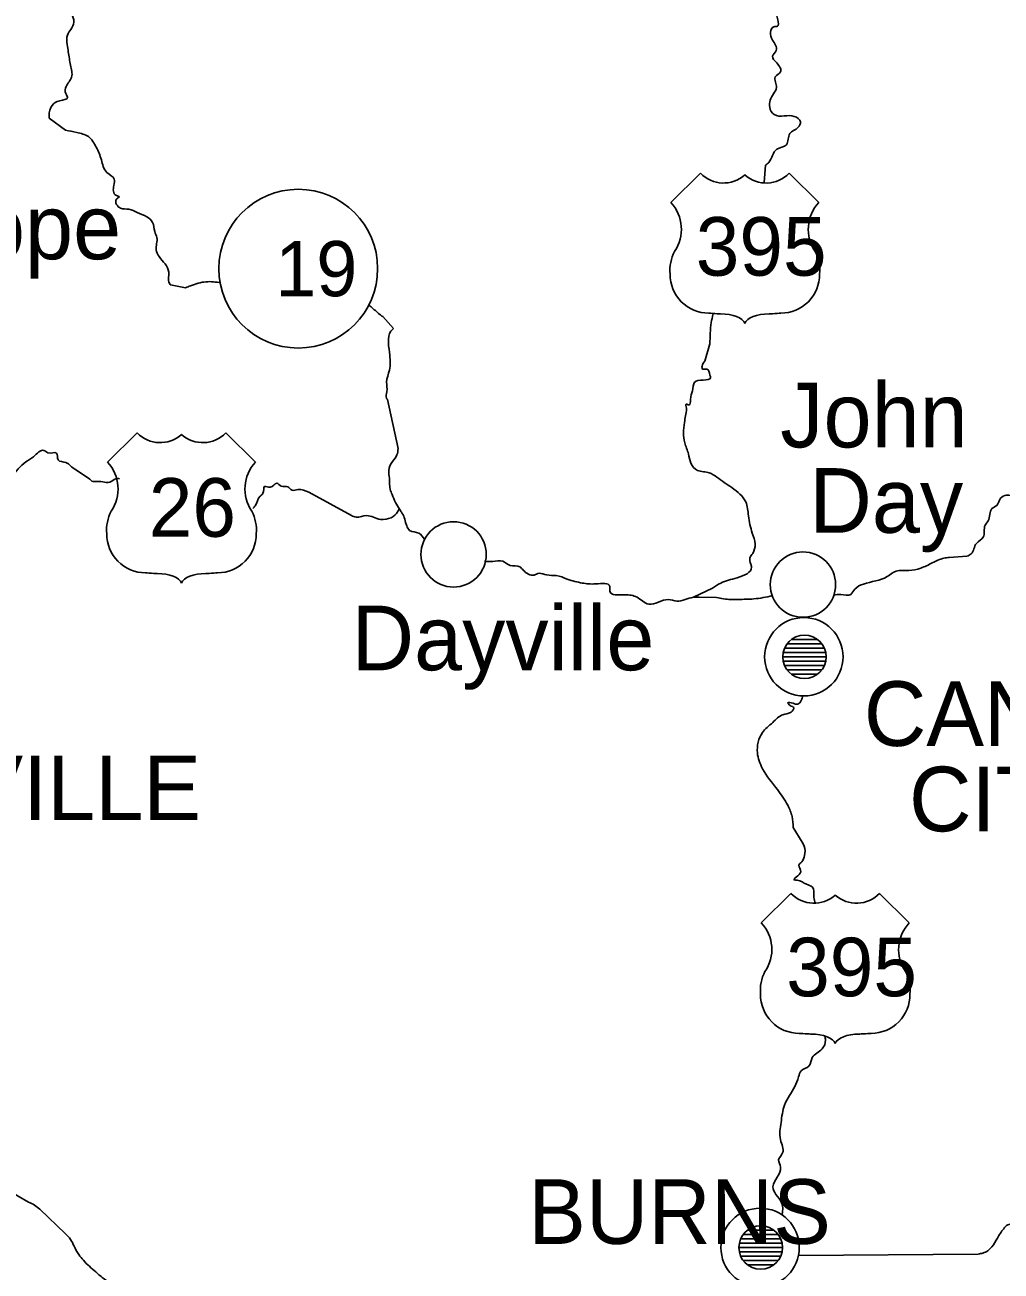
# Model space of a CAD drawing. Extents: x 0 to 1.42, y 0 to 0.92.
# Drawn here: x 0.2201 to 0.2665, y 0.4789 to 0.5382 of the extents above; entities that cross this region are included whole.
import ezdxf

# ---------------------------------------------------------------- set-up
doc = ezdxf.new("R2010")
doc.units = 0
doc.layers.add('P_ODOT_PLAN_TBlock', color=7, linetype='Continuous')

msp = doc.modelspace()

# ---------------------------------------------------------------- linework, layer by layer
at = {"layer": 'P_ODOT_PLAN_TBlock'}
for p, q in [((0.22127391702318702, 0.5337947339568148), (0.22205639733814767, 0.5332274767389801)), ((0.2553510167607133, 0.5315585134843608), (0.25528211912291804, 0.53073403841877)), ((0.2522512792278984, 0.5311769518045968), (0.2508392057370978, 0.5297766893373986)), ((0.2578825128237185, 0.5297766893373986), (0.25647043933288527, 0.5311769518045968)), ((0.2270399931386726, 0.525867240518488), (0.22775521623578546, 0.5257205869751874)), ((0.23713809025152044, 0.524352476738967), (0.23765547870299011, 0.5237829229331796)), ((0.2526968172856477, 0.5230611381562768), (0.2524622372331543, 0.522238959678606)), ((0.2378674209601884, 0.5180824636155943), (0.23737201413604142, 0.5204089071851612)), ((0.22545764405730126, 0.5188219649279499), (0.22404557056650062, 0.5174217024607518)), ((0.23108887765312133, 0.5174217024607518), (0.22967680416228814, 0.5188219649279499)), ((0.22321190914916475, 0.516615272014551), (0.22252391702318705, 0.5170837759515653)), ((0.2336170928761989, 0.5159948651904236), (0.23564760468724208, 0.5148813481300366)), ((0.26407575429352825, 0.5128882378938161), (0.26492253907044416, 0.5129499176838489)), ((0.2528303474693682, 0.5114246552166702), (0.25191499313865956, 0.5109951932743935)), ((0.25218270967410567, 0.5110086447179761), (0.2530199800153065, 0.510992568602471)), ((0.25636742096019494, 0.5087825948492096), (0.2580209642672815, 0.5087825948492096)), ((0.2565593500940532, 0.5089896158465654), (0.25781033434602824, 0.5089896158465654)), ((0.25617549182633664, 0.5083682247704631), (0.2582007542935348, 0.5083682247704631)), ((0.2562437332961594, 0.5085755738518213), (0.25814498001531955, 0.5085755738518213)), ((0.25616302463472906, 0.5081608756891047), (0.25822536059274737, 0.5081608756891047)), ((0.2561813973381542, 0.5079538546917164), (0.25820665980535235, 0.5079538546917164)), ((0.2562437332961594, 0.5077465056103581), (0.25814498001531955, 0.5077465056103581)), ((0.25636118736440744, 0.5075394846129696), (0.25801473067149405, 0.5075394846129696)), ((0.25657181728566075, 0.5073321355316114), (0.2578165679418157, 0.5073321355316114)), ((0.2570842844772553, 0.4993436184712569), (0.2566653212226686, 0.5000444058728122)), ((0.2565514760783182, 0.4969075948492097), (0.25513940258748496, 0.49550700429800904)), ((0.2621827096741057, 0.49550700429800904), (0.26077063618330504, 0.4969075948492097)), ((0.2188054130861922, 0.4830762300198068), (0.22029032122265557, 0.48221041637152595)), ((0.22082575429351523, 0.4818738021982845), (0.2220422897265926, 0.4807038546917098)), ((0.25416171229877105, 0.4804689465552464), (0.2560629590179312, 0.4804689465552464)), ((0.25428572804680905, 0.4806762956366048), (0.2559392713538957, 0.4806762956366048)), ((0.25447765718066734, 0.48088331663399314), (0.2557286414326424, 0.48088331663399314)), ((0.25408133172134323, 0.48005457647649974), (0.25614366767936153, 0.48005457647649974)), ((0.2540934708289483, 0.48026159747388814), (0.25611873329614643, 0.48026159747388814)), ((0.25409970442476837, 0.47984722739514146), (0.2561249668919665, 0.47984722739514146)), ((0.2569090876268746, 0.47967957647649323), (0.26545698788932875, 0.47974617752636856)), ((0.25416171229877105, 0.4796398783137832), (0.2560629590179312, 0.4796398783137832)), ((0.2542794944510216, 0.47943285731639473), (0.2559330377581082, 0.47943285731639473)), ((0.2544901243722749, 0.4792258363190064), (0.25573487502842984, 0.4792258363190064))]:
    msp.add_line(p, q, dxfattribs=at)
for centre, radius in [((0.2331206540856266, 0.5266346348956723), 0.003776361295868173), ((0.24050814819858718, 0.5130366156628635), 0.0015540581462570367), ((0.25712594402101696, 0.5115987192279776), 0.0015540581462570367), ((0.25716812754214485, 0.5081667383338145), 0.0018648697678767176), ((0.2571967363397306, 0.5081605377988213), 0.0010360387599511413), ((0.25508625655809025, 0.4800602152554786), 0.001864869767875699), ((0.255114865355676, 0.4800540147205507), 0.00103603875995216)]:
    msp.add_circle(centre, radius, dxfattribs=at)
for centre, radius, start, end in [((0.25334870030834605, 0.5322261368490802), 0.0015181963981867417, 223.721725, 311.8133583333333), ((0.2553730823313744, 0.5322261368490802), 0.0015181963981925014, 228.1866416666667, 316.278275), ((0.24948924072419254, 0.5285045833970083), 0.00185533938103796, 325.56330833333334, 43.29224999999998), ((0.25923254191552797, 0.5285045833970083), 0.0018553393810379602, 136.70774999999998, 214.43669166666666), ((0.2527436922946562, 0.5265534063049594), 0.00194593235830201, 152.38509166666668, 185.20752222222222), ((0.2559780903450643, 0.5265534063049594), 0.0019459323583020099, 354.79247777777783, 27.614908333333403), ((0.25264746691757844, 0.5263586853440014), 0.001841764082887993, 179.4368638888889, 269.9698333333333), ((0.256074315722142, 0.5263586853440014), 0.001841764082892067, 270.03016666666673, 0.5631361111111914), ((0.22655503779734476, 0.5198712456635382), 0.0015181963981867417, 223.721725, 311.8133583333333), ((0.22857941982040572, 0.5198712456635382), 0.0015181963981925014, 228.1866416666667, 316.278275), ((0.22269557821319122, 0.516149692211499), 0.00185533938103796, 325.56330833333334, 43.29224999999998), ((0.23243887940455923, 0.516149692211499), 0.0018553393810379602, 136.70774999999998, 214.43669166666666), ((0.22595002978375264, 0.5141985151194499), 0.00194593235830201, 152.38509166666668, 185.20752222222222), ((0.22918442783416074, 0.5141985151194499), 0.0019459323583020099, 354.79247777777783, 27.614908333333403), ((0.22585380440660976, 0.5140037941585571), 0.001841764082887993, 179.4368638888889, 269.9698333333333), ((0.22928065321114066, 0.5140037941585571), 0.001841764082892067, 270.03016666666673, 0.5631361111111914), ((0.25764892449903964, 0.4979566705323045), 0.0015181963981867417, 223.721725, 311.8133583333333), ((0.259673306522068, 0.4979566705323045), 0.0015181963981925014, 228.1866416666667, 316.278275), ((0.2537894649148861, 0.49423511708026535), 0.00185533938103796, 325.56330833333334, 43.29224999999998), ((0.26353276610622156, 0.49423511708026535), 0.0018553393810379602, 136.70774999999998, 214.43669166666666), ((0.2570439164853498, 0.4922839399882163), 0.00194593235830201, 152.38509166666668, 185.20752222222222), ((0.26027831453575784, 0.4922839399882163), 0.0019459323583020099, 354.79247777777783, 27.614908333333403), ((0.25694769110827204, 0.49208921902732355), 0.001841764082887993, 179.4368638888889, 269.9698333333333), ((0.2603745399128356, 0.49208921902732355), 0.001841764082892067, 270.03016666666673, 0.5631361111111914), ((0.2198035681695854, 0.4808422731379355), 0.0014522989519358811, 45.26038055555556, 70.42004444444444)]:
    msp.add_arc(centre, radius, start, end, dxfattribs=at)
for centre, major_axis, ratio, start_param, end_param in [((0.252928312259318, 0.5244991924388176), (-0.0002818148579238288, 1.7729355267765018e-05), 0.005170072319291653, 0, 3.141592653589793), ((0.2532089278270097, 0.5239539332173876), (-0.0011650951827422513, 2.6487183356334424e-06), 0.4527783463777452, 3.292906251715743, 4.71238898038469), ((0.2555128548127108, 0.5239539332173876), (-0.0011650951827381773, -2.6487183356244126e-06), 0.45277834637932846, 4.71238898038469, 6.1318717090536365), ((0.25579347038040245, 0.5244991924388176), (0.00028181485792788674, 1.7729355268020395e-05), 0.005170072449716757, 3.141592653589793, 6.283185307179586), ((0.2261346497483167, 0.5121443012533734), (-0.0002818148579238288, 1.7729355267765018e-05), 0.005170072319291653, 0, 3.141592653589793), ((0.22641526531607356, 0.5115990420319434), (-0.0011650951827422513, 2.6487183356334424e-06), 0.4527783463777452, 3.292906251715743, 4.71238898038469), ((0.22871919230174206, 0.5115990420319434), (-0.0011650951827381773, -2.6487183356244126e-06), 0.45277834637932846, 4.71238898038469, 6.1318717090536365), ((0.22899980786943375, 0.5121443012533734), (0.00028181485792788674, 1.7729355268020395e-05), 0.005170072449716757, 3.141592653589793, 6.283185307179586), ((0.2572285364500116, 0.49022972612213983), (-0.0002818148579238288, 1.7729355267765018e-05), 0.005170072319291653, 0, 3.141592653589793), ((0.2575091520177685, 0.48968446690070977), (-0.0011650951827422513, 2.6487183356334424e-06), 0.4527783463777452, 3.292906251715743, 4.71238898038469), ((0.25981307900340433, 0.48968446690070977), (-0.0011650951827381773, -2.6487183356244126e-06), 0.45277834637932846, 4.71238898038469, 6.1318717090536365), ((0.26009369457109605, 0.49022972612213983), (0.00028181485792788674, 1.7729355268020395e-05), 0.005170072449716757, 3.141592653589793, 6.283185307179586)]:
    msp.add_ellipse(centre, major_axis=major_axis, ratio=ratio, start_param=start_param, end_param=end_param, dxfattribs=at)
for points in [[(0.2553510167607133, 0.5315585134843608), (0.2554986545559889, 0.5316920436681138), (0.25588677791557546, 0.5323127785762438), (0.2563355968132198, 0.5325306263452597), (0.2564993107239679, 0.5330624504922543), (0.2568992451071896, 0.5333610069227005), (0.2570081689916975, 0.533615272014564), (0.2567096125612513, 0.533880035794085), (0.2562394682042894, 0.5339036578413227), (0.25575193539587737, 0.5339676342192754), (0.2555432739785741, 0.5343167155841244), (0.25571650232503734, 0.5349512300198068), (0.25586578054026043, 0.5352504426182255), (0.2558100062620452, 0.5357556919620575), (0.25606197476595616, 0.535992240518501), (0.25587627922791795, 0.5364217024607452), (0.25568074117016215, 0.5367488021982715), (0.2558523290966779, 0.5370165187337176), (0.25568008500218964, 0.5375132378938096), (0.2555882214851293, 0.5378846289699512), (0.2557325784405099, 0.5381480804134946), (0.2559163054746306, 0.5381654688649447), (0.25593139733816067, 0.5384696027232059), (0.2558923553433905, 0.5387199308072019), (0.25618008500217665, 0.5389607444555155), (0.2565039038998405, 0.5392773455053842), (0.2565514760783182, 0.5397957182087962), (0.2566272634798734, 0.5406051014108895), (0.2566466204352736, 0.5409269518045707), (0.25634445508092985, 0.5413836447179826), (0.25617549182633664, 0.5416123192586585), (0.256259481327662, 0.5422648783137636), (0.2562401243722619, 0.5428997208334486), (0.2559304130861857, 0.5436159281825366), (0.2558621716163629, 0.5442553638780615), (0.2559097437948406, 0.5448278704397413), (0.2561394025874915, 0.5451044452428975), (0.25585396951662537, 0.5453331197835734), (0.25540252594705853, 0.5454505738518213)], [(0.22127391702318702, 0.5337947339568148), (0.221269651931317, 0.5339230147967228), (0.22141236846675005, 0.5344013612533896), (0.22177883828301653, 0.5346254426182255), (0.22214498001531305, 0.5347737365814735), (0.2220645994378852, 0.5349610725394919), (0.22207805088146781, 0.5353052326444657), (0.2223415023250113, 0.5357478179463225), (0.2222876965507461, 0.5363108100722872), (0.2222338907764809, 0.5366234741142886), (0.2221312004877605, 0.5372934216208437), (0.2221400587554705, 0.5377491302822806), (0.22230081991032613, 0.5380083166339866), (0.22244353644575923, 0.538366256266513), (0.2223273947134888, 0.5387589728019722), (0.22176407450348898, 0.5393429623032845), (0.22175521623577896, 0.5396782641405483), (0.22203638421477503, 0.5401881066602203), (0.22222864143263588, 0.5405414531169067), (0.22244222410981426, 0.5409305607284683)], [(0.2270399931386726, 0.525867240518488), (0.22703146295493254, 0.5258757707022281), (0.22695961256124478, 0.5264741958990654), (0.22650390389984051, 0.527206151279656), (0.22636512437227493, 0.5275319386812372), (0.22639629235127756, 0.5281126473426545), (0.22629360206255714, 0.5284026735893607), (0.2261951768657067, 0.5288360725395049), (0.22591335271873814, 0.5291077260827859), (0.22545764405730126, 0.5293078573163817), (0.22506886452974223, 0.5294591040355549), (0.22466663355863314, 0.5295119255578776), (0.22447896951661234, 0.5296900751641508), (0.22449242096019492, 0.5299581197835994), (0.22460396951662537, 0.5300611381562897), (0.22447864143264237, 0.530114615846585), (0.22434904825678936, 0.530596899311152), (0.22436676479220938, 0.5308961119095706), (0.22402260468723556, 0.5312035266077269), (0.22375456006781952, 0.5318196683400168), (0.22351309025153349, 0.5324131722770117), (0.2231374340835545, 0.5329171092848987), (0.22258330022529982, 0.5331126473426545), (0.22205639733814767, 0.5332274767389801)], [(0.22775521623578546, 0.5257205869751874), (0.22800095114390892, 0.5258196683400103), (0.22872929760060182, 0.526008972801946), (0.22944123985781967, 0.5259666499673133)], [(0.2364983264719929, 0.5248780672901415), (0.23658067555337078, 0.5248147470801613), (0.2369963579680624, 0.5244584478675824), (0.23713809025152044, 0.524352476738967)], [(0.25269616111767523, 0.5230512956365917), (0.2526968172856477, 0.5230611381562768), (0.252764730671468, 0.5240713087599709), (0.25284478316492587, 0.5244551670276874)], [(0.23765547870299011, 0.5237829229331796), (0.2376243107239875, 0.5237609413058896), (0.23745698788934183, 0.5226408625657452), (0.23745731597331177, 0.5217967024607517), (0.2373234577055887, 0.5212291171589144), (0.23733231597333132, 0.5207776735893477), (0.23731459943787866, 0.520473867815089), (0.23737201413604142, 0.5204089071851612)], [(0.2528303474693682, 0.5114246552166702), (0.2532122372331673, 0.5116667812008963), (0.2540016073118879, 0.5119285922245248), (0.25468008500218314, 0.5124322011484093), (0.25464530809931557, 0.5125798389436849), (0.25460626610454534, 0.5128793796261061), (0.25473717161637593, 0.513084760203547), (0.25484707975285886, 0.5135316105972412), (0.25471518998905324, 0.5140506394686257), (0.2545357280468026, 0.5148738021982715), (0.25440482253500457, 0.5155312825132518), (0.2537457018000769, 0.5162127129594394), (0.25302752594707156, 0.5167110725394789), (0.2526702424825177, 0.5169220305447347), (0.25211578054026046, 0.5170352195211126), (0.25179064930665157, 0.5173803638780615), (0.2516810692541712, 0.5178186840880483), (0.25149996689194043, 0.5183514924869854), (0.2514441926137252, 0.5188167155841048), (0.25149143670823293, 0.5193127785762243), (0.2515334314588956, 0.5196257707022282), (0.2515800193853983, 0.5199876473426546), (0.25157641046150075, 0.5201887628281928), (0.25170600363735374, 0.5201484084975102), (0.2517745731911791, 0.5204075948492163), (0.2518707018000769, 0.5208275423557779), (0.2519714235848799, 0.5212297733268869), (0.25237463880796396, 0.5213314793636324), (0.25273356269246533, 0.5214466368439604), (0.25270272279746525, 0.5215719649279433), (0.25254753907042465, 0.5218587103347544), (0.2523460955008838, 0.521859038418757), (0.25234707975285886, 0.5220558888124578), (0.2524622372331543, 0.522238959678606)], [(0.22252391702318705, 0.5170837759515653), (0.22249931072397444, 0.5170942746392229), (0.22207116111767525, 0.5174082510171691), (0.22170042620953875, 0.5175388284449972), (0.22162135796805588, 0.517856413746841), (0.22120961256123173, 0.5178708494423659), (0.2210219485192435, 0.5179833822507715), (0.22053244720691406, 0.5176851539043278), (0.22015974379482753, 0.5174354819883044), (0.21946190914916477, 0.5167176342192689), (0.21873356269247185, 0.5160890252954039), (0.21826243408356755, 0.5158934872376482), (0.21798060993656634, 0.5159164531169131), (0.2177063317213628, 0.5157205869751874), (0.217506200487767, 0.5150814793636324), (0.21710560993657288, 0.5147025423557583), (0.21711282778433535, 0.5143583822507846), (0.21663940258747846, 0.5136753113846493), (0.21627358893918452, 0.5130549045604892), (0.21549176479222895, 0.5125293140093147), (0.2151229983880099, 0.5121904032481532), (0.2146344813276555, 0.5120886972114079), (0.21441236846676964, 0.5115125817258306), (0.21367319523841663, 0.5105844321195444), (0.21358658106516876, 0.5102537234581206), (0.21336906138015543, 0.510001754954177)], [(0.2378674209601884, 0.5180824636155943), (0.2378159117738432, 0.5177720961615456), (0.23760593802056237, 0.5174636972114144), (0.23742286715441413, 0.5170253770014277), (0.23745862830928932, 0.5166635003610012), (0.23749012437226186, 0.5161274111221691), (0.23758822148514233, 0.5158908625657256)], [(0.2696321847397355, 0.5173879098098265), (0.2694704393329048, 0.5172763612533962), (0.2694025259470846, 0.5170886972114079), (0.26897175166886284, 0.5169066105972346), (0.2688483920887973, 0.5164285922245377), (0.26829589865049014, 0.5160631066602137), (0.26760036059274733, 0.5157609413059026), (0.26725554431976845, 0.5157753770014276), (0.2668037726662317, 0.5158613350066704), (0.26652096426728805, 0.5157058231956599), (0.2663401899890598, 0.515370849442366), (0.2661157805402539, 0.5152150095473529), (0.2659379590179507, 0.5146339728019655), (0.2657893369707001, 0.5144243271326547), (0.26570141046150725, 0.51386133500669), (0.26537759156387597, 0.5135624504922413), (0.26512890389982746, 0.5130667155841243), (0.26492253907044416, 0.5129499176838489)], [(0.22462299838802294, 0.5166329885500036), (0.22451637109143505, 0.5166552982612637), (0.22422896951661883, 0.5165040515421231), (0.22355311649824616, 0.5165102851379105), (0.22330705350612018, 0.5165240646654631), (0.22321190914916475, 0.516615272014551)], [(0.2336170928761989, 0.5159948651904236), (0.23310528185257684, 0.5161231460302991), (0.2328277227974783, 0.5160972273951414), (0.23262267030403996, 0.5162586447179696), (0.2323139432699062, 0.5162862037730747), (0.23209511124891535, 0.5164253113846428), (0.23178966505467657, 0.5162294452429169), (0.23152129235125798, 0.5162704557416047), (0.2314435364457527, 0.5159486053478909), (0.23130869392608722, 0.5158147470801678), (0.2310688645297487, 0.5153505082350235), (0.23095862830926325, 0.515229117158908)], [(0.23758822148514233, 0.5158908625657256), (0.23774931072396793, 0.5155115974738815), (0.2379359905140137, 0.5151940121720378)], [(0.2391246388079509, 0.5137583166339671), (0.23885265718066737, 0.5140470305447282), (0.23841893014655313, 0.5141822011484288), (0.23827686977909254, 0.5144016893373922), (0.23806952069773424, 0.5149879754266246), (0.23798060993656633, 0.51512248986232), (0.2379359905140137, 0.5151940121720378), (0.2378684052121634, 0.51510936650274), (0.23753572804682213, 0.5147839071851612), (0.2370337595428851, 0.5147002457678383), (0.2363674209601949, 0.5148852851379041), (0.23587463880797047, 0.5148104819883239), (0.23564760468724208, 0.5148813481300366)], [(0.25218270967410567, 0.5110086447179761), (0.25191499313865956, 0.5109951932743935), (0.2511262792279114, 0.5108183560040653), (0.2507233920887973, 0.5108908625657256), (0.24979557056648108, 0.5106697339568147), (0.24923323460848887, 0.5109974898623135), (0.2486338251596765, 0.511111006922694), (0.24794517686569367, 0.5112825948492097), (0.24794189602579866, 0.511510613221913), (0.2472798225350111, 0.5116329885500036), (0.24662660731190097, 0.5116749833006337), (0.24591532122265558, 0.511860022670732), (0.2453926834273735, 0.5120312825132451), (0.24494058368986674, 0.5120594977363554), (0.24457378578959776, 0.5121362693898855), (0.24434051807304927, 0.5120565449804302), (0.24382247345363978, 0.5122858756891112), (0.24366204038275407, 0.5124426998360667), (0.24319681728566728, 0.5125112693898921), (0.24284412699695335, 0.5127133691274054), (0.24236938946411887, 0.5127054951116704), (0.24197175166884982, 0.5126972930119328)], [(0.26407575429352825, 0.5128882378938161), (0.2638293632173997, 0.512855429494866), (0.26327752594706505, 0.5126333166339802), (0.2627299537686004, 0.5123843008859615), (0.26216532122265557, 0.5122740646654762), (0.2615560692541582, 0.5122353507547085), (0.26113415324364647, 0.5119817418308175), (0.2600039038998144, 0.511627083038186), (0.25959970442475533, 0.511386597473875), (0.25940154169510954, 0.5111365974738816), (0.25892253907043766, 0.5111244583662766), (0.25859937634077884, 0.5111051014108765)], [(0.25567188290245213, 0.5110657313321363), (0.25479360206256363, 0.5109203901247807), (0.2540455705665006, 0.5108957838255681), (0.2533474078368353, 0.5109197339568082), (0.2530199800153065, 0.510992568602471)], [(0.257126279227918, 0.5063137628282124), (0.25704360206257015, 0.5060857444555089), (0.25687693539589695, 0.5059118599410731), (0.2566531821150636, 0.5059525423557584), (0.25640252594706503, 0.505980101410896), (0.2565094813276555, 0.5058501801510404), (0.25669255219380377, 0.5057468336943476), (0.25655705350613317, 0.5055325948491967), (0.2561623684667566, 0.5054082510171887), (0.25569058368984715, 0.5050430935368673), (0.2551955049497027, 0.5045568730644328), (0.25495797214128424, 0.5036005082350364), (0.25520469130141527, 0.5028400095473659), (0.2559071191229181, 0.5018455869751743), (0.256400229359145, 0.5010975554791114), (0.2566079065245059, 0.5005604819883043), (0.2566653212226686, 0.5000444058728122)], [(0.2570842844772553, 0.4993436184712569), (0.2571873028499456, 0.4991503770014211), (0.25720305088144824, 0.49870779169959684), (0.25706722410980776, 0.4984039859253056), (0.25693205350613973, 0.49824781794632256), (0.25702457319117256, 0.4979348258203188), (0.25670469130140877, 0.4975509675526022), (0.2568523290966844, 0.4975371880250497), (0.25729458631453866, 0.4973439465552464), (0.2575672241097947, 0.4972133691274184), (0.25764957319117254, 0.4967169780512964), (0.2577181427449653, 0.4964381066602203)], [(0.25816893014655967, 0.4901073979988225), (0.25819747345363975, 0.4899236709647018), (0.2580383527187316, 0.4895083166339801), (0.25757083303369227, 0.4890936184712635), (0.25740777529091663, 0.48869171558412433), (0.25703474379482755, 0.4884600882875234), (0.25691696164260963, 0.4881785922245247), (0.25674012437228144, 0.4877186184712504), (0.25625193539589697, 0.4868344321195444), (0.2560823159733313, 0.48600766046600113), (0.25605574117016866, 0.4851897470801678), (0.256155478702964, 0.48455457647651284), (0.2559701112488958, 0.4842284609909289), (0.2560626309339612, 0.48387937962611255), (0.25569977004155975, 0.4829459806759813), (0.25584117424104785, 0.48257885469170986), (0.2561121716163564, 0.4821894189961783), (0.25614202725941404, 0.4815995239830484)], [(0.26545698788932875, 0.47974617752636856), (0.2656856624300047, 0.47979014078094867), (0.2661124997003589, 0.4800841040355549), (0.26637890389982743, 0.48050831663398663), (0.2666722109864286, 0.4809502457678383), (0.2668700456321044, 0.48113298854998404), (0.2673047569181936, 0.4812570042980221), (0.267643667679355, 0.4818508363190195), (0.26798454694443385, 0.48197518015102736), (0.2682105968132198, 0.4821648126969657)], [(0.2220422897265926, 0.4807038546917098), (0.2222916335586136, 0.48043941899619136), (0.22245567555336426, 0.48012577070221507), (0.2226863185979902, 0.47972288356310094), (0.2228999012751686, 0.47944958959987233), (0.22348815586831838, 0.47889348723766767), (0.223898260855195, 0.47855720114842887), (0.22442975691818715, 0.4783055607284552), (0.22527162043526053, 0.47829867096469525), (0.22579097739064763, 0.4783554294948855), (0.22634675166884982, 0.47843449773633573), (0.22683001938539177, 0.4784108756890982), (0.22725488815179595, 0.4782845633531402), (0.2275816598053523, 0.4783062168964603), (0.2281151243722619, 0.47842104629278576), (0.22856755219380376, 0.4784512300198134), (0.22890252594706503, 0.4782983428806927), (0.22937102988407942, 0.4779886315946165), (0.2298674209602014, 0.47789775232953113), (0.23037299838800337, 0.47781605941612576), (0.2308329721413103, 0.47760018015102745), (0.23130574117016217, 0.4772189465552334), (0.23185790652449936, 0.47663626938989867), (0.23243336584207164, 0.47617432713267427), (0.23288874641950597, 0.4759269518045707), (0.23321059681321982, 0.47583672870745786), (0.2334035101990531, 0.47591678120091574), (0.23413513749564102, 0.4762862037730746), (0.23454753907043763, 0.47641448461298275), (0.23510298526466988, 0.4764669780513029)]]:
    msp.add_spline(points, degree=3, dxfattribs=at)

# ---------------------------------------------------------------- texts
for s, height, p in [('Antelope', 0.003075787401574803, (0.20846125298118579, 0.5270808231956728)), ('395', 0.0027887125984251966, (0.2520262136111201, 0.5262996552166572)), ('19', 0.0026246712598425198, (0.23202588552711753, 0.5253222930119459)), ('John', 0.003075787401574803, (0.25604524248251115, 0.5181283953741246)), ('Day', 0.003075787401574803, (0.25742942883420417, 0.5140654032481533)), ('26', 0.0027887125984251966, (0.22601013749564103, 0.5138774111221626)), ('Dayville', 0.003075787401574803, (0.23565843145886953, 0.5075227523295247)), ('CANYON', 0.003075787401574803, (0.2600222766032395, 0.5039230147967227)), ('PRINEVILLE', 0.003075787401574803, (0.20472339208879078, 0.5003911906497411)), ('CITY', 0.003075787401574803, (0.2621718829024456, 0.4998603507547215)), ('395', 0.0027887125984251966, (0.2563264104615072, 0.4920099570539276)), ('BURNS', 0.003075787401574803, (0.24405606925415818, 0.48022747673896043))]:
    msp.add_text(s, height=height, dxfattribs=at).set_placement(p)

doc.saveas('drawing.dxf')
